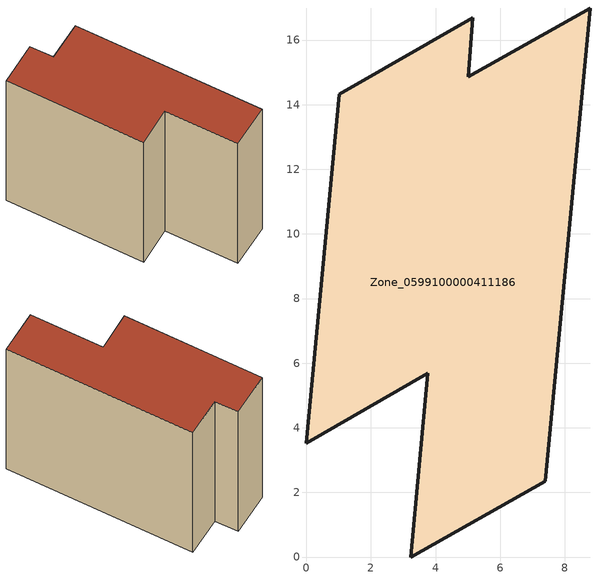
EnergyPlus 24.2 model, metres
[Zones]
Zone_0599100000411186
 floor ground (C_G): 0,3.51 1.03,14.33 5.15,16.69 5.02,14.86 8.79,16.99 7.4,2.34 3.24,0 3.77,5.69 z0
 wall outside (C_F): 5.02,14.86 5.15,16.69 1.03,14.33 0,3.51 3.77,5.69 3.24,0 7.4,2.34 8.79,16.99 5.02,14.86 z0:6.57
 roof outside (C_R): 7.4,2.34 8.79,16.99 5.02,14.86 5.15,16.69 1.03,14.33 0,3.51 3.77,5.69 3.24,0 z6.57
[BUILDING]
Pand.0599100000411186: North Axis=0; Terrain=City; Loads Convergence Tolerance Value=0.04; Temperature Convergence Tolerance Value=0.4; Solar Distribution=FullExterior; Maximum Number of Warmup Days=25; Minimum Number of Warmup Days=1
[Site:Location]
Rotterdam.The.Hague.AP_ZH_NLD Design_Conditions: Latitude=51.96; Longitude=4.45; Time Zone=1; Elevation=-4.5
[SITE:GROUNDTEMPERATURE:BUILDINGSURFACE]
18, 18, 18, 18, 18, 18, 18, 18, 18, 18, 18, 18
[MATERIAL] Thermal Absorptance=0.9; Solar Absorptance=0.7; Visible Absorptance=0.7
Name | Roughness | Thickness | Conductivity | Density | Specific Heat
G.TI.2006-2014 | MediumSmooth | 0.15 | 0.06 | 540 | 1210
F.TI.2006-2014 | Rough | 0.3 | 0.12 | 1920 | 840
R.TI.2006-2014 | MediumRough | 0.2 | 0.08 | 1500 | 1000
[CONSTRUCTION]
C_G: G.TI.2006-2014
C_F: F.TI.2006-2014
C_R: R.TI.2006-2014
[ZONE]
Zone_0599100000411186: Type=1; Multiplier=1; Ceiling Height=Autocalculate; Volume=Autocalculate; Floor Area=autocalculate; Part of Total Floor Area=Yes
[ZONEINFILTRATION:DESIGNFLOWRATE]
Infil_Zone_0599100000411186: Zone or ZoneList or Space or SpaceList=Zone_0599100000411186; Schedule=AlwaysOn; Design Flow Rate Calculation Method=Flow/Area; Flow Rate per Floor Area=0.0015; Constant Term Coefficient=1; Temperature Term Coefficient=0; Velocity Term Coefficient=0; Velocity Squared Term Coefficient=0
[HVACTEMPLATE:ZONE:IDEALLOADSAIRSYSTEM]
Zone_0599100000411186: Maximum Heating Supply Air Temperature=50; Minimum Cooling Supply Air Temperature=13; Maximum Heating Supply Air Humidity Ratio=0.0156; Minimum Cooling Supply Air Humidity Ratio=0.0077; Heating Limit=NoLimit; Cooling Limit=NoLimit; Dehumidification Control Type=ConstantSensibleHeatRatio; Cooling Sensible Heat Ratio=0.7; Dehumidification Setpoint=60; Humidification Control Type=None; Humidification Setpoint=30; Outdoor Air Method=None; Outdoor Air Flow Rate per Person=0.00944; Outdoor Air Flow Rate per Zone Floor Area=0; Outdoor Air Flow Rate per Zone=0; Demand Controlled Ventilation Type=None; Outdoor Air Economizer Type=NoEconomizer; Heat Recovery Type=None; Sensible Heat Recovery Effectiveness=0.7; Latent Heat Recovery Effectiveness=0.65
[ZONECONTROL:THERMOSTAT]
ThermostatControl_Zone_0599100000411186: Zone or ZoneList=Zone_0599100000411186; Control Type Schedule=DualSetpointControlType; Control 1=Thermostat_Zone_0599100000411186; Temperature Difference Between Cutout And Setpoint=0
[THERMOSTATSETPOINT:DUALSETPOINT]
Thermostat_Zone_0599100000411186: Heating Setpoint Temperature Schedule=HeatingSetpoint_Zone_0599100000411186; Cooling Setpoint Temperature Schedule=CoolingSetpoint_Zone_0599100000411186
[SCHEDULE:COMPACT]
HeatingSetpoint_Zone_0599100000411186: Through: 12/31, For: AllDays, Until: 24:00, 21
CoolingSetpoint_Zone_0599100000411186: Through: 12/31, For: AllDays, Until: 24:00, 24
DualSetpointControlType: Through: 12/31, For: AllDays, Until: 24:00, 4
AlwaysOn: Through: 12/31, For: AllDays, Until: 24:00, 1
